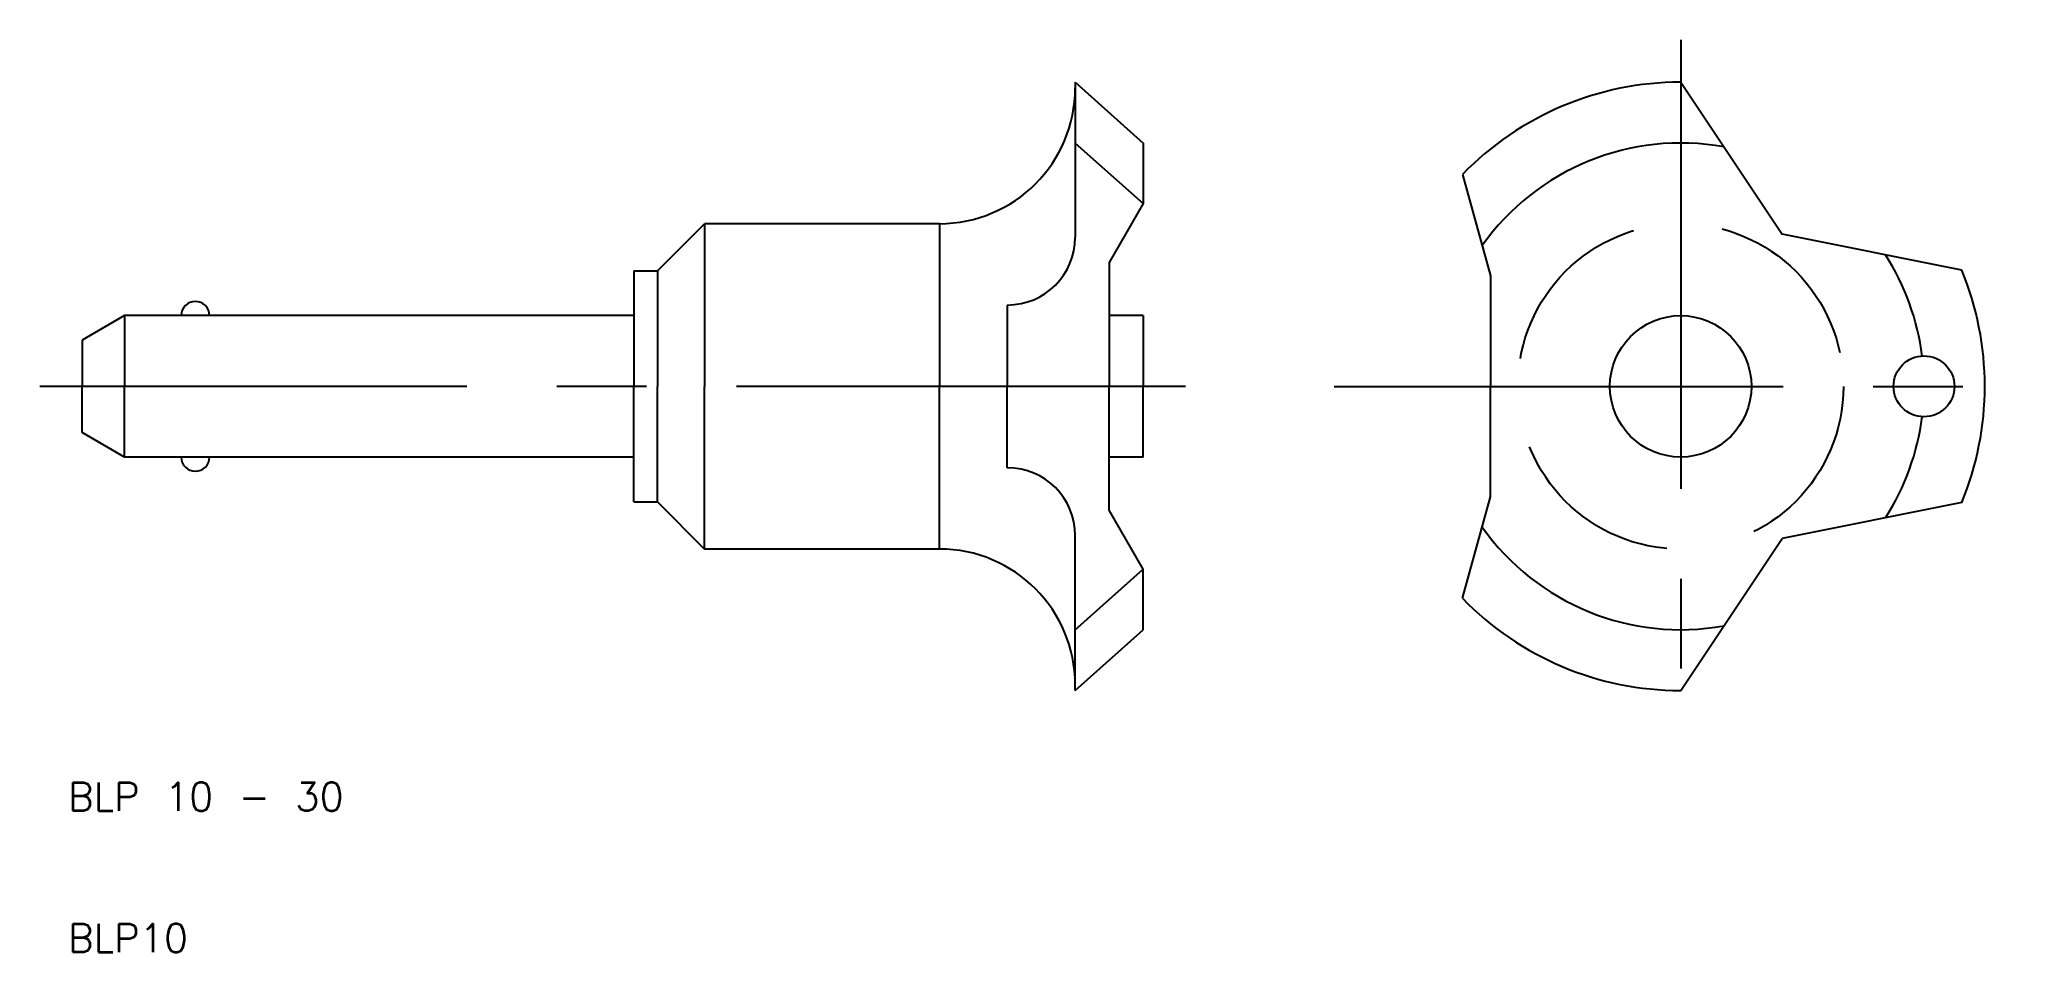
# Model space of a CAD drawing. Extents: x 8 to 148, y 10 to 74.
import ezdxf

# ---------------------------------------------------------------- set-up
doc = ezdxf.new("R2010")
doc.units = 0
doc.linetypes.add('CENTER', pattern=[50.8, 31.75, -6.35, 6.35, -6.35])
doc.linetypes.add('DASHED', pattern=[19.05, 12.7, -6.35])
doc.layers.get('0').update_dxf_attribs({"linetype": 'CONTINUOUS'})
doc.layers.add('CENTER', color=1, linetype='CENTER')
doc.styles.get("Standard").update_dxf_attribs({"font": 'txt.shx'})

msp = doc.modelspace()

# ---------------------------------------------------------------- linework, layer by layer
for p, q in [((81.2, 71.5), (86, 67.2)), ((81.2, 71.5), (81.2, 71.1)), ((81.2, 71.1), (81.2, 60.55)), ((124, 71.5), (131.17, 60.75)), ((81.2, 67.2), (86, 62.92)), ((86, 67.2), (86, 62.92)), ((108.58, 64.98), (110.56, 57.82)), ((86, 62.92), (83.6, 58.76)), ((51.67, 58.17), (55, 61.5)), ((71.6, 61.5), (55, 61.5)), ((55, 61.5), (55, 50)), ((71.6, 61.5), (71.6, 50)), ((143.87, 58.21), (131.17, 60.75)), ((50, 58.17), (50, 50)), ((50, 58.17), (51.67, 58.17)), ((51.67, 58.17), (51.67, 50)), ((83.6, 58.76), (83.6, 50)), ((110.56, 57.82), (110.56, 50)), ((14, 55), (11, 53.27)), ((50, 55), (14, 55)), ((14, 55), (14, 50)), ((76.4, 55.75), (76.4, 50)), ((86, 55), (83.6, 55)), ((86, 55), (86, 50)), ((11, 53.27), (11, 50)), ((11, 46.73), (11, 50)), ((14, 45), (14, 50)), ((50, 41.83), (50, 50)), ((51.67, 41.83), (51.67, 50)), ((55, 38.5), (55, 50)), ((71.6, 38.5), (71.6, 50)), ((76.4, 44.25), (76.4, 50)), ((83.6, 41.24), (83.6, 50)), ((86, 45), (86, 50)), ((110.56, 42.18), (110.56, 50)), ((14, 45), (11, 46.73)), ((50, 45), (14, 45)), ((86, 45), (83.6, 45)), ((108.58, 35.02), (110.56, 42.18)), ((50, 41.83), (51.67, 41.83)), ((51.67, 41.83), (55, 38.5)), ((86, 37.08), (83.6, 41.24)), ((143.87, 41.79), (131.17, 39.25)), ((81.2, 28.9), (81.2, 39.45)), ((71.6, 38.5), (55, 38.5)), ((124, 28.5), (131.17, 39.25)), ((81.2, 32.8), (86, 37.08)), ((86, 32.8), (86, 37.08)), ((81.2, 28.5), (86, 32.8)), ((81.2, 28.5), (81.2, 28.9))]:
    msp.add_line(p, q)
at = {"color": 3, "linetype": 'DASHED'}
msp.add_circle((124, 50), 11.5, dxfattribs=at)
for centre, radius in [((124, 50), 5), ((141.2, 50), 2.15)]:
    msp.add_circle(centre, radius)
for centre, radius, start, end in [((71.6, 71.1), 9.6, 270, 0), ((124, 50), 21.5, 90, 135.8353), ((124, 50), 17.2, 79.7922, 144.65), ((76.4, 60.55), 4.8, 270, 0), ((124, 50), 17.2, 7.1666, 32.6837), ((124, 50), 21.5, 0, 22.4464), ((19, 55), 1, 0, 180), ((124, 50), 21.5, 337.5536, 0), ((124, 50), 17.2, 327.3163, 352.8334), ((19, 45), 1, 180, 0), ((76.4, 39.45), 4.8, 0, 90), ((124, 50), 17.2, 215.35, 280.2078), ((71.6, 28.9), 9.6, 0, 90), ((124, 50), 21.5, 224.1647, 270)]:
    msp.add_arc(centre, radius, start, end)
at = {"layer": 'CENTER'}
for p, q in [((124, 74.5), (124, 25.5)), ((89, 50), (8, 50)), ((99.5, 50), (148.5, 50))]:
    msp.add_line(p, q, dxfattribs=at)

# ---------------------------------------------------------------- texts
for s, p in [('BLP 10 - 30', (10, 20)), ('BLP10', (10, 10))]:
    msp.add_text(s, height=2).set_placement(p)

doc.saveas('drawing.dxf')
